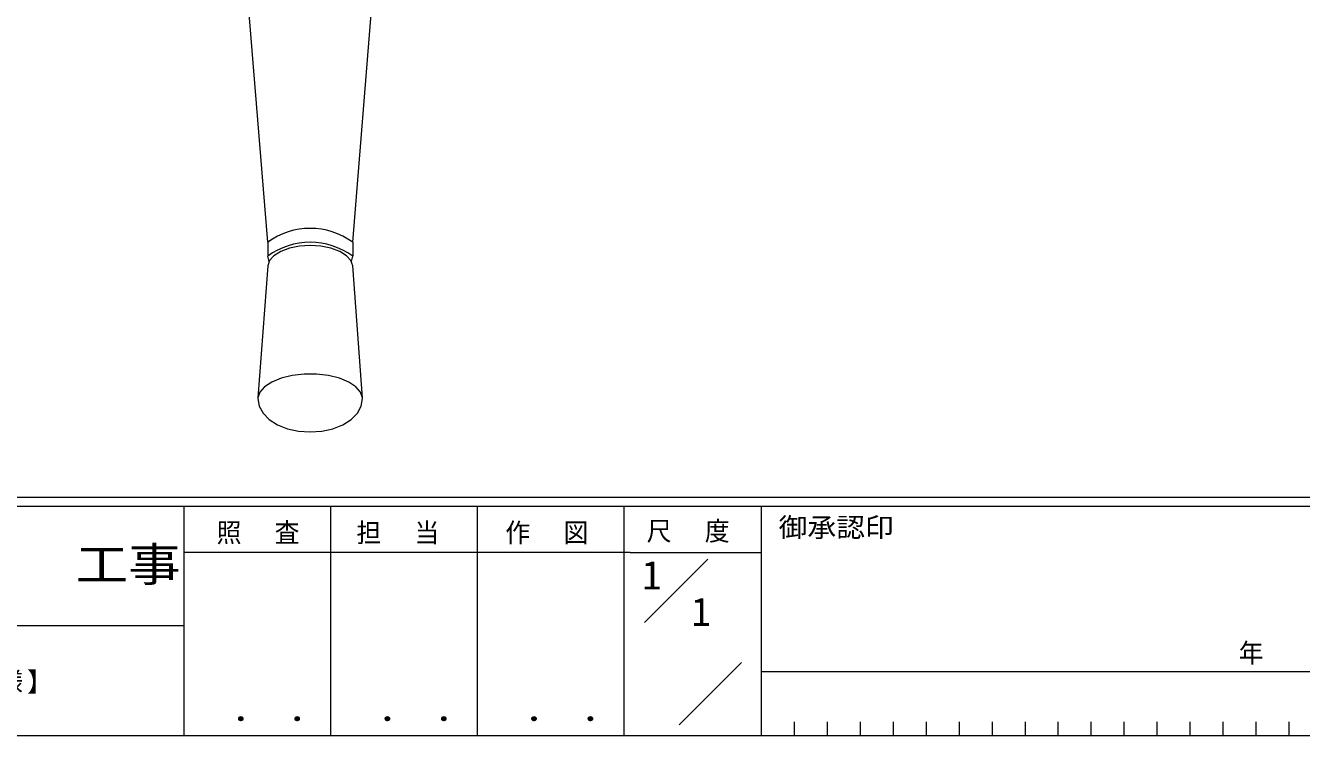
# Model space of a CAD drawing. Units: millimetres on the paper. Extents: x -420 to 373, y -297 to 267.
# Drawn here: x 73.3 to 268.3, y -297 to -188.5 of the extents above; entities that cross this region are included whole.
import ezdxf
from ezdxf.enums import TextEntityAlignment as Align

# ---------------------------------------------------------------- set-up
doc = ezdxf.new("R2010")
doc.units = ezdxf.units.MM
doc.layers.add('0-1_YKK_ZWAK', color=7, linetype='Continuous', lineweight=9)
doc.layers.add('0-6_YKK_13', color=4, linetype='Continuous', lineweight=9)
doc.layers.add('0-2_USER1', color=3, linetype='Continuous')
doc.styles.add('ＭＳ ゴシック', font='')
doc.styles.get('ＭＳ ゴシック').set_extended_font_data('MS Gothic')

msp = doc.modelspace()

# ---------------------------------------------------------------- linework, layer by layer
at = {"layer": '0-1_YKK_ZWAK'}
for p, q in [((352.3, -260.6), (-417.7, -260.6)), ((314.5, -262), (-417.7, -262)), ((97.5, -262), (97.5, -297)), ((119.9, -262), (119.9, -297)), ((142.3, -262), (142.3, -297)), ((164.7, -262), (164.7, -297)), ((185.7, -262), (185.7, -297)), ((165.684, -268.999), (97.5, -268.999)), ((165.684, -268.999), (185.7, -268.999)), ((167.87, -279.736), (177.564, -270.043)), ((-31.3, -280.199), (97.5, -280.199)), ((173.172, -295.345), (182.696, -285.821)), ((185.7, -287.2), (286.5, -287.2)), ((190.74, -294.9), (190.74, -297)), ((195.78, -294.9), (195.78, -297)), ((200.82, -294.9), (200.82, -297)), ((205.86, -294.9), (205.86, -297)), ((210.9, -294.9), (210.9, -297)), ((215.94, -294.9), (215.94, -297)), ((220.98, -294.9), (220.98, -297)), ((226.02, -294.9), (226.02, -297)), ((231.06, -294.9), (231.06, -297)), ((236.1, -294.9), (236.1, -297)), ((241.14, -294.9), (241.14, -297)), ((246.18, -294.9), (246.18, -297)), ((251.22, -294.9), (251.22, -297)), ((256.26, -294.9), (256.26, -297)), ((261.3, -294.9), (261.3, -297)), ((266.34, -294.9), (266.34, -297)), ((-417.7, -297), (314.5, -297))]:
    msp.add_line(p, q, dxfattribs=at)
at = {"layer": '0-6_YKK_13'}
for p, q in [((110.3, -221.596), (105.8, -165.551)), ((123.3, -221.596), (127.8, -165.551)), ((110.3, -221.596), (110.3, -223.722)), ((123.3, -221.596), (123.3, -223.722)), ((110.514, -224.52), (110.3, -223.722)), ((123.086, -224.52), (123.3, -223.722)), ((110.305, -225.22), (108.805, -245.367)), ((124.795, -245.367), (123.295, -225.22))]:
    msp.add_line(p, q, dxfattribs=at)
for points in [[(123.295, -225.22), (123.021, -224.404), (122.343, -223.649), (121.306, -223.004), (119.977, -222.511), (118.442, -222.202), (116.8, -222.096), (115.158, -222.202), (113.623, -222.511), (112.294, -223.004), (111.257, -223.649), (110.579, -224.404), (110.305, -225.22)], [(124.795, -245.367), (124.505, -244.494), (123.788, -243.678), (122.683, -242.963), (121.252, -242.388), (119.574, -241.987), (117.742, -241.78), (115.858, -241.78), (114.026, -241.987), (112.348, -242.388), (110.917, -242.963), (109.812, -243.678), (109.095, -244.494), (108.805, -245.367)], [(108.8, -245.503), (109.001, -246.637), (109.592, -247.715), (110.545, -248.681), (111.812, -249.488), (113.329, -250.095), (115.02, -250.472), (116.8, -250.6), (118.58, -250.472), (120.271, -250.095), (121.788, -249.488), (123.055, -248.681), (124.008, -247.715), (124.599, -246.637), (124.8, -245.503), (124.799, -245.435), (124.795, -245.367)], [(108.805, -245.367), (108.801, -245.435), (108.8, -245.503)]]:
    msp.add_lwpolyline(points, dxfattribs=at)
for centre in [(116.8, -230.47), (116.8, -232.596)]:
    msp.add_arc(centre, 11, 53.77849, 126.22157, dxfattribs=at)

# ---------------------------------------------------------------- texts
at = {"layer": '0-1_YKK_ZWAK', "style": 'ＭＳ ゴシック', "width": 1.1}
msp.add_text('御承認印', height=2.933, dxfattribs=at).set_placement((188.367, -267.533), align=Align.BOTTOM_LEFT)
at = {"layer": '0-1_YKK_ZWAK', "color": 2, "style": 'ＭＳ ゴシック', "width": 1.15}
msp.add_text('工事', height=5.132, dxfattribs=at).set_placement((80.931, -274.956), align=Align.BOTTOM_LEFT)
at = {"layer": '0-1_YKK_ZWAK', "color": 3, "style": 'ＭＳ ゴシック', "width": 1.15}
for p in [(101.955, -295.946), (124.355, -295.946), (146.755, -295.946)]:
    msp.add_text(' ． ．', height=3.666, dxfattribs=at).set_placement(p, align=Align.BOTTOM_LEFT)
at = {"layer": '0-1_YKK_ZWAK', "char_height": 2.933, "attachment_point": 7, "style": 'ＭＳ ゴシック'}
for s, insert in [('\\T1.17;\\W0.95;照\\~\\~査', (102.489, -267.78)), ('\\T1.17;\\W0.95;担\\~\\~当', (123.855, -267.78)), ('\\T1.17;\\W0.95;作\\~\\~図', (146.62, -267.762)), ('\\T1.17;\\W0.95;尺\\~\\~度', (168.212, -267.537)), ('\\T1.2;\\W0.95;年\\~\\~\\~月\\~\\~\\~日', (258.676, -286.169))]:
    msp.add_mtext(s, dxfattribs=dict(at, insert=insert))
at = {"layer": '0-2_USER1', "style": 'ＭＳ ゴシック'}
for p in [(167.5, -275.999), (175.033, -281.599)]:
    msp.add_text('1', height=4.399, dxfattribs=at).set_placement(p, align=Align.BOTTOM_LEFT)
at = {"layer": '0-2_USER1', "color": 7, "insert": (-25.343, -290.634), "char_height": 2.933, "attachment_point": 7, "style": 'ＭＳ ゴシック'}
msp.add_mtext('\\T1.15;EXIMA\\~31\\~たてすべり出し窓【スリット換気仕様】', dxfattribs=at)

doc.saveas('drawing.dxf')
